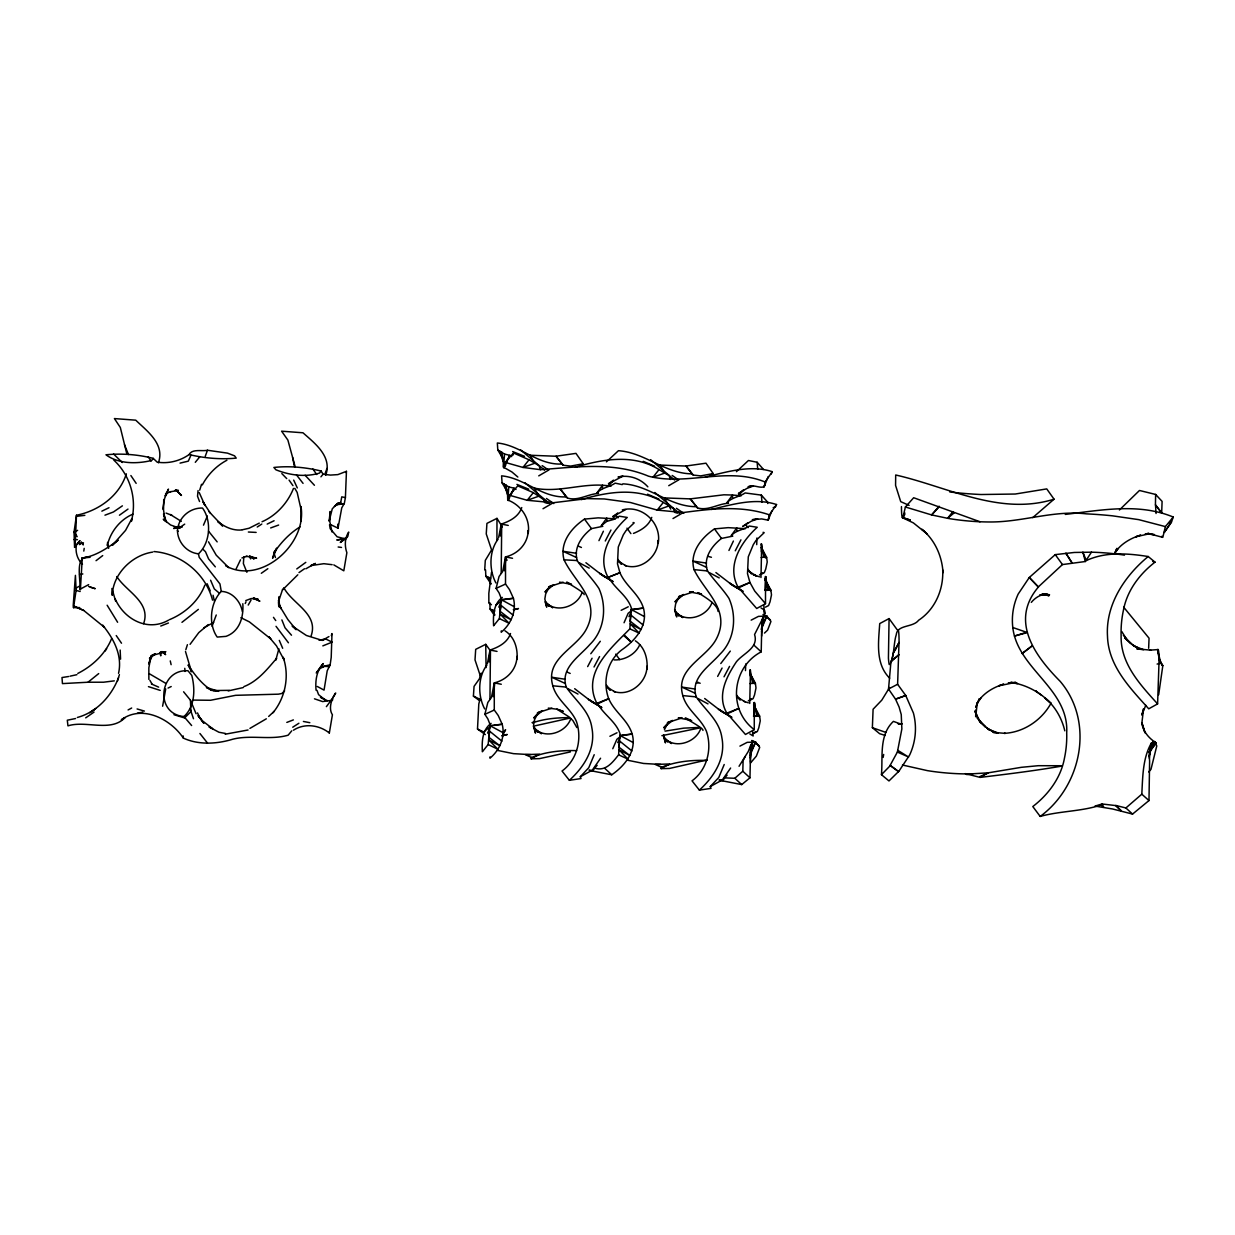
<?xml version="1.0" encoding="UTF-8"?>
<svg xmlns="http://www.w3.org/2000/svg" width="1235" height="1235" viewBox="0 0 1235 1235"><rect width="100%" height="100%" fill="white"/><g stroke="black" fill="none" stroke-linecap="round" stroke-linejoin="round"><path stroke-width="1.5" d="M529.954 455.236L555.827 456.24L575.973 453.384L583.229 463.758L570.709 466.089L563.268 465.271L562.033 464.02C537.734 465.302 520.63 445.217 497.335 442.994L497.798 449.988L499.928 451.269L503.216 459.188L503.463 467.17L511.923 471.971L517.851 477.034M507.477 492.039L507.724 500.021C521.278 505.115 530.51 518.715 528.21 533.443L528.256 530.433C527.885 543.709 518.036 553.913 505.532 556.923L502.722 571.218M759.031 716.624L753.597 704.768L759.648 716.084L754.214 716.408L754.292 702.514L754.261 729.653L745.461 734.47L726.859 713.151C716.562 695.645 726.427 676.78 736.353 661.867C743.069 653.3 758.892 648.082 754.57 634.528L763.647 616.605L766.827 616.111L770.98 621.39L767.599 630.143L764.48 633.092M770.269 590.654L764.82 578.798L770.887 590.114L765.453 590.438L765.515 576.544L765.499 603.683L756.7 608.5L738.082 587.181C726.134 565.553 741.247 541.779 757.24 527.268L749.352 526.033C743.578 529.877 736.276 530.108 731.382 535.388L732.772 536.144L721.472 538.445C711.715 546.009 703.008 558.066 707.485 570.94L694.039 569.628C689.3 552.755 701.264 537.734 714.494 528.904L728.156 527.654L745.446 528.673M73.513 607.651L76.107 590.423L75.428 575.356L73.22 605.52L73.513 607.651L79.735 607.589M337.819 524.149L338.019 528.163L341.755 507.878L344.318 503.386L345.414 497.628L346.448 471.322L337.865 474.611L330.424 475.089L323.061 474.225L321.146 471.029C305.817 467.355 289.577 465.734 273.892 467.463L275.884 469.779C289.469 475.243 305.323 477.405 319.495 473.082L321.146 471.029M485.309 734.609L477.497 729.036L478.794 704.012L480.276 698.254M750.448 763.06L756.36 756.113L759.741 747.345L755.588 742.081L752.408 742.559L750.695 745.292L749.969 777.803L741.726 784.58L719.511 780.273M761.655 636.071L761.933 619.322L761.208 651.848C731.938 667.101 727.415 709.6 754.261 729.653M885.31 735.442L879.644 733.713L872.373 727.693L873.099 709.23L881.79 700.152L889.601 687.463M301 521.046L300.985 506.52C307.453 544.079 260.57 585.637 225.588 565.738M163.73 499.604L163.545 509.962L164.826 518.685L163.545 513.822L166.617 522.39M278.94 596.706L278.848 600.534L282.676 589.188M74.579 547.321L79.827 540.714L74.579 547.321L74.038 532.084L76.477 515.242C98.414 510.935 119.347 496.053 126.341 473.839M491.098 723.355C482.067 729.916 481.835 741.695 482.36 751.744L488.165 744.535L489.878 725.578L502.182 724.235C505.455 736.909 499.804 750.046 489.986 758.197L490.033 756.839M502.336 597.385C493.305 603.961 493.074 615.725 493.599 625.79L499.403 618.565L501.117 599.608L513.42 598.28C516.693 610.954 511.043 624.076 501.209 632.227L501.271 630.884M589.11 770.084L592.985 770.794L594.606 768.077C605.706 771.736 612.483 762.52 618.611 754.817L619.877 735.381L620.603 735.736C617.346 722.29 604.131 715.405 597.755 703.78L596.86 703.348C581.453 672.766 610.908 648.406 629.85 628.847L631.116 609.426L643.42 608.083C648.375 625.728 635.13 640.533 621.792 649.872C607.141 660.833 602.433 681.627 608.608 698.454C614.212 711.839 627.951 719.881 632.181 734.053C636.905 750.973 624.848 765.823 611.742 774.777L589.512 770.47M750.417 762.041L750.695 745.292L748.302 751.42L739.055 766.287M1155.636 494.448L1155.435 504.853L1161.672 512.942L1162.104 501.395L1155.636 494.448L1139.473 490.48L1119.419 509.978M480.4 676.054L475.012 659.907L475.691 649.348L485.741 644.33L486.065 667.61M491.638 550.084L486.25 533.937L486.93 523.378L496.979 518.36L496.933 540.467M745.477 670.605L745.739 663.951M750.247 675.869L750.015 669.663M749.738 703.456L750.463 670.096M756.715 544.65L756.962 537.981M754.214 716.408L754.724 702.947M761.408 551.813L761.254 543.693L763.77 557.078L766.009 557.803L766.626 557.263L761.424 547.568M760.976 577.501L761.702 544.126M765.453 590.438L765.962 576.992L764.82 580.234M113.79 460.099C130.478 475.46 137.27 499.542 131.327 521.432L131.898 518.592L125.553 530.386L112.339 545.283L118.112 540.174C107.43 548.155 95.234 556.445 81.772 558.096L90.093 557.294C73.776 554.129 81.031 579.863 79.935 589.311L88.673 584.618M767.722 503.525L767.769 502.29L761.347 495.112L745.153 492.95C739.41 496.949 732.108 497.273 727.106 502.537L728.511 503.293C717.998 503.695 708.288 511.028 697.528 507.94L690.303 498.878L664.214 497.906M889.694 678.2C875.152 663.828 878.533 642.03 879.721 623.582L889.076 618.581L888.428 658.039A112.385 5.974 -85.7 0 0 889.293 664.615C894.233 660.277 893.414 643.219 896.239 634.821C897.212 624.37 913.02 627.75 918.608 620.263C935.127 609.395 943.679 589.435 942.706 569.983L943.015 572.716C942.089 556.136 934.849 539.849 921.866 529.259L927.084 533.906L913.375 522.899L902.399 517.65A66.072 3.52 -85.7 0 1 901.457 506.582M1148.643 648.298L1149.059 638.202L1123.665 607.172M1115.838 805.591L1121.38 810.963L1115.838 805.591L1102.083 803.985L1094.997 806.084L1112.534 808.971L1132.557 814.081L1148.982 800.558L1149.615 761.115A112.385 5.974 -85.7 0 0 1149.106 756.082L1151.329 743.13L1154.586 741.556L1156.778 745.94L1150.974 769.328L1148.674 771.952M899.728 723.664L893.399 721.379C878.811 735.087 882.994 756.777 881.45 774.669L888.984 780.952L899.003 771.088L909.67 754.986A66.103 63.942 -7.4 0 0 913.406 712.996L905.734 695.506L897.613 684.283L899.065 641.011A66.103 3.52 -85.7 0 0 897.644 630.051M1157.596 703.904C1140.183 684.638 1120.361 663.612 1121.118 635.67A112.37 108.695 -7.4 0 1 1123.371 610.476C1126.953 590.809 1139.442 574.152 1155.018 562.141L1148.195 556.522C1124.761 575.788 1105.526 604.625 1107.486 636.102C1108.274 665.897 1130.071 688.034 1148.735 708.813L1157.596 703.904L1159.063 660.632A66.103 3.52 -85.7 0 0 1157.643 649.672L1157.488 649.996M493.923 725.439L502.182 724.235L498.214 715.482L494.278 710.032L494.293 682.893C506.813 679.883 516.662 669.679 517.017 656.402L516.971 659.413C518.005 648.637 514.547 636.797 504.961 630.792M503.494 599.716L513.42 598.28L509.438 589.527L505.516 584.062L505.532 556.923L512.525 558.282M242.369 611.634C240.593 601.368 232.195 591.704 221.266 591.411C210.212 602.541 208.082 624.231 217.19 637.075L225.99 636.365C239.713 631.486 243.758 616.913 242.816 603.73M479.52 700.631L473.406 696.108L474.055 686.382L479.35 678.895L481.202 673.106M890.126 765.376L898.555 771.582L890.126 765.376L897.382 752.053L901.859 728.928L901.241 714.54L899.08 706.96L895.545 699.195L888.521 689.022L890.975 661.466L898.833 654.797L890.975 661.466M564.055 559.825C574.723 582.457 601.476 600.38 586.363 629.14C576.081 648.792 544.851 658.579 552.817 685.795L566.247 687.092C559.918 668.166 579.369 656.588 589.898 644.454C604.671 630.221 607.111 606.833 598.96 588.539C592.429 578.628 583.846 570.308 577.069 560.536L564.055 559.825C559.316 542.952 571.265 527.932 584.51 519.101L598.157 517.851L615.447 518.854M577.486 561.122C573.009 548.247 581.716 536.206 591.472 528.626L602.788 526.326L601.383 525.57L606.771 518.067L606.771 521.371L601.383 525.57M694.039 569.628C704.876 592.213 731.367 610.244 716.346 638.943C706.08 658.61 674.85 668.382 682.816 695.598L696.247 696.895C689.902 677.984 709.369 666.391 719.897 654.272C734.671 640.039 737.11 616.635 728.959 598.358C722.413 588.447 713.845 580.126 707.068 570.354L707.485 570.94M243.866 556.831L243.372 563.561L246.892 572.284M76.308 545.885C75.289 552.431 77.512 559.64 82.467 564.194M107.584 542.412L107.337 545.546C110.239 532.023 120.135 519.534 132.901 514.146M501.842 452.164L503.201 461.643L499.928 451.269L504.544 454.079L503.463 467.17L509.823 455.344L511.722 456.595M611.186 486.003L602.495 485.216L597.122 492.719L598.512 493.475C588.014 493.892 578.304 501.209 567.529 498.122L566.294 496.871C542.011 498.153 524.89 478.068 501.595 475.846L502.074 482.839L508.82 486.93L507.724 500.021L514.1 488.195L515.998 489.446M488.813 739.997L489.585 731.305L488.813 737.264L499.82 745.693L488.813 739.997L497.952 749.29L488.165 744.535M500.052 614.027L500.823 605.351L500.036 611.294L511.058 619.723L500.052 614.027L509.175 623.32L499.403 618.565M1159.047 659.243L1162.814 665.65L1158.662 694.765M118.545 673.337C122.635 655.353 113.666 638.619 102.644 625.172L104.466 627.318L83.733 610.461L74.115 606.215L83.733 610.461M198.063 490.573L197.523 496.238L199.545 501.518M1115.9 805.467L1125.888 807.968L1141.804 794.182C1142.761 777.047 1142.637 758.167 1151.329 743.13L1149.399 758.259M500.329 535.975L501.271 524.072C509.777 521.263 518.715 516.647 521.757 507.554M489.091 661.945L490.033 650.042C498.554 647.217 507.477 642.617 510.518 633.524M504.359 570.74L505.979 557.371M493.135 696.71L494.741 683.341M739.101 496.13L739.533 492.78M162.619 706.219L165.706 688.945M761.532 632.027L763.647 616.605L761.285 629.51L766.827 616.111L763.029 614.536L770.378 619.846M750.293 757.997L752.408 742.559L750.386 753.628M630.869 615.092L630.035 621.112L641.042 629.541L630.251 623.814L639.174 633.123L629.85 628.847M83.795 551.103L84.196 548.371M158.404 462.816C165.042 444.121 147.382 431.385 135.742 420.178L114.423 418.572L120.32 427.464L126.68 453.307M498.631 537.534L501.271 524.072L508.249 525.431M487.393 663.488L490.033 650.042L497.026 651.401M883.164 757.425L883.673 754.446M75.088 546.92L76.477 515.242M162.742 509.098L164.595 498.446L168.485 489.091L165.089 495.93L167.806 492.503M980.034 521.772L913.668 497.736L905.394 506.998L902.893 517.542L910.01 519.95M1065.296 514.408C1101.049 510.225 1138.608 502.738 1173.25 517.033L1165.377 526.604L1162.876 537.148A66.072 3.52 -85.7 0 1 1161.996 536.191M143.615 623.675C151.257 602.155 126.171 591.519 116.8 576.56M331.999 531.945L329.853 521.849L330.208 511.429L329.127 521.216L332.277 508.789L337.881 503.093L334.423 506.396L340.721 502.429L341.771 496.84L345.414 497.628M705.278 477.034C726.952 472.002 750.247 464.499 772.276 471.677L765.129 482.005C727.029 466.398 687.092 486.081 648.576 476.216C613.857 461.612 576.529 467.031 540.421 469.671L539.077 465.719L529.043 459.775L513.528 453.013L505.146 462.384L503.895 467.694L505.856 464.916M548.865 503.062L533.319 492.626L517.789 485.88L509.407 495.235L508.156 500.546L509.654 497.458M765.129 482.005C766.101 492.734 753.597 482.854 748.039 486.868L753.427 485.942L746.758 488.489L738.422 493.629L743.516 490.017L738.931 495.142M711.345 509.438C732.448 504.513 755.141 497.52 776.537 504.528L769.405 514.856L768.155 520.151L761.625 518.916L752.3 519.719L757.688 518.793L751.019 521.34L742.683 526.481L747.792 522.868M325.7 475.29C332.416 456.595 315.126 443.597 302.976 432.79L281.611 431.185L287.894 440.108L295.319 467.339M310.973 636.303C319.17 613.949 292.494 604.116 283.849 587.752M891.315 661.559L893.584 652.188L899.065 642.447L895.298 650.042M491.484 697.188L494.293 682.893L501.287 684.252M514.408 606.802L501.117 599.608L501.842 599.963L499.063 592.862L496.115 588.369L499.063 576.483L502.506 571.79M503.17 732.772L489.878 725.578L490.604 725.918L487.825 718.832L484.876 714.339L487.825 702.453L491.268 697.76M80.383 589.821L82.266 557.896M177.439 530.649C178.272 517.789 189.681 507.6 202.525 508.064C211.895 520.969 210.243 542.999 198.449 553.82C186.871 552.678 177.747 542.18 177.439 530.649L178.334 531.436M491.515 572.284L488.828 593.309L488.859 602.773L491.422 604.733M199.715 490.141L201.537 484.29M1149.106 756.082L1153.011 741.679L1149.291 752.933M235.931 569.32L240.501 559.81M765.499 481.557L763.956 487.115L768.216 476.525M769.251 516.261L768.216 519.966L771.767 511.151M278.894 648.792L275.806 660.061L276.625 658.348C267.161 669.324 257.806 681.226 243.882 686.645M317.256 686.459L324.049 690.118L327.213 670.775L330.146 664.816L331.212 657.406L331.983 633.57L331.32 635.516M719.094 779.902L722.984 780.597L724.605 777.88L734.825 778.282L742.806 771.227L743.1 760.59L745.245 756.391M512.895 455.221L513.528 453.013M491.36 550.362L485.293 560.412L484.722 569.86L485.571 570.03L485.818 576.205L490.959 583.661M183.938 716.562C195.068 706.42 195.3 689.115 191.795 675.452L188.013 670.775C159.253 668.799 154.051 713.784 183.938 716.562L191.626 725.532M293.467 730.194C304.551 722.969 319.232 724.93 329.344 733.003L332.416 714.756C323.786 701.557 348.147 677.83 326.38 706.652M274.324 552.462L272.58 558.251L276.748 548.433M117.479 681.01L119.409 674.634M185.821 649.718L187.411 644.685M111.567 638.727C105.345 653.963 92.378 666.113 77.805 673.43M570.4 751.914L539.494 758.63L531.143 758.83L531.59 757.487C545.669 751.714 561.446 750.154 576.637 750.648M707.3 759.911L669.478 768.448L661.142 768.633L661.589 767.29C675.668 761.516 691.446 759.957 706.636 760.451M1173.25 517.033L1171.49 521.973L1164.296 532.393L1171.49 521.973M979.232 699.01L975.835 707.331L977.302 702.653L975.696 716.717L975.804 710.079L976.592 715.667L974.894 711.082M293.482 488.412C287.832 502.799 276.378 515.504 262.052 521.741M205.257 456.271L207.48 450.25L227.441 453.121L234.557 455.823L236.24 458.123C220.602 459.621 204.408 458.216 189.125 454.557C179.924 461.072 168.331 463.881 157.185 462.152L153.202 458.355C137.919 454.48 121.678 453.26 105.978 454.789C118.467 464.098 136.962 464.067 151.751 460.423L153.202 458.355M325.191 473.36L326.997 468.42M212.08 626.269L216.249 614.984M1038.403 587.011L1029.28 577.486L1018.165 594.081A66.072 63.911 -7.4 0 0 1012.793 627.504C1017.594 669.246 1069.17 688.497 1066.7 733.019A112.37 108.695 -7.4 0 1 1064.447 758.213C1060.85 777.896 1048.376 794.537 1032.8 806.548L1040.179 816.428C1081.845 785.969 1094.673 721.734 1060.078 681.241C1034.776 655.677 1009.535 620.865 1038.403 587.011L1029.28 577.486L1055.261 554.623L1074.342 552.462L1091.462 552.184A66.072 16.395 5.1 0 1 1124.483 555.133M750.046 755.48L755.588 742.081L751.791 740.506L759.139 745.817M594.22 754.708L588.755 767.707L580.296 776.753L581.037 778.544L569.381 780.319L562.033 771.026C577.224 759.926 582.364 738.854 576.405 721.394C570.678 708.072 556.645 700.121 552.817 685.795M724.219 764.511L718.755 777.51L710.279 786.556L711.036 788.362L699.38 790.122L692.032 780.844C707.223 769.729 712.348 748.672 706.405 731.197C700.662 717.875 686.645 709.924 682.816 695.598M203.482 525.168L207.356 515.998M624.045 622.749L628.136 613.316L631.131 610.939M612.776 748.734L616.898 739.286L619.893 736.909M498.817 607.141L501.472 601.09M487.578 733.111L490.249 727.06M190.962 455.206L188.307 461.149L180.048 463.125M976.978 704.073L979.34 698.778M1114.696 553.373L1116.949 548.325L1114.387 554.067L1117.706 549.158L1116.039 551.103C1122.136 543.076 1131.229 538.012 1140.723 535.125L1135.907 536.762L1149.553 533.736M1149.492 752.918L1154.586 741.556L1149.137 752.208M204.871 585.081C198.758 601.075 185.111 613.193 169.504 619.646M771.18 474.086L772.276 471.677M776.537 504.528L775.441 506.952L773.187 507.616M598.944 540.652L603.39 531.235M728.943 550.47L733.389 541.053M582.056 592.599C577.501 606.107 558.066 613.162 546.889 603.514L549.004 606.2L545.685 601.599M570.817 718.554C566.263 732.062 546.843 739.132 535.666 729.484L537.765 732.17L533.335 726.026L535.511 733.111L533.613 724.96L534.446 719.912L537.765 713.367L533.721 717.967L542.52 710.634L537.395 712.857L551.875 708.164M628.955 616.635L632.027 610.152M617.716 742.606L620.788 736.122M712.055 602.402C707.485 615.91 688.065 622.965 676.888 613.332L678.988 616.003L674.572 609.874M700.816 728.372C696.262 741.88 676.826 748.935 665.65 739.302L667.764 741.973L663.334 735.828M245.209 603.514L246.012 601.846M503.895 467.694L509.823 455.344L504.544 454.079M511.136 494.37L514.1 488.195L508.82 486.93M345.862 472.542L346.448 471.322M761.64 626.809L766.827 616.111L758.46 616.373L751.173 620.14M750.401 752.779L755.588 742.081L747.221 742.343L739.935 746.11M664.43 729.731L667.749 723.17L663.704 727.785L672.519 720.437L667.394 722.676L681.874 717.967M118.545 677.706C111.474 696.061 96.747 712.255 77.342 717.473M202.324 484.923C207.804 474.564 216.496 465.703 226.9 460.238M904.452 514.501L902.893 517.542L904.715 514.594M605.274 540.992L610.954 530.031M735.273 550.795L740.938 539.834M502.213 736.153L505.594 729.684L503.401 732.741M587.659 666.607L592.074 658.24M717.659 676.409L722.074 668.058M594.02 666.993L599.562 656.572M724.019 676.811L729.561 666.391M189.125 454.557C192.197 448.49 202.154 451.562 207.48 450.25M651.756 517.372C648.946 525.662 641.15 530.278 633.478 533.412M639.761 644.732C635.577 654.396 624.447 660.401 614.088 659.907M904.931 513.05L902.399 517.65L910.226 520.074M276.532 548.278L274.247 552.338C281.179 542.366 289.607 533.288 300.028 526.913M1145.787 705.308L1141.773 715.065L1143.579 708.72L1141.927 722.614L1145.015 732.864L1141.788 722.707C1142.9 731.398 1148.92 738.314 1156.099 742.883L1149.461 752.177M248.22 605.057L251.045 600.087M1091.462 552.184L1085.318 561.524L1062.455 564.565L1038.218 587.026M1051.201 702.916C1041.969 719.974 1023.877 732.37 1004.348 733.343L1005.29 733.374L993.311 732.37M105.145 650.968L106.658 648.699M272.935 712.811C285.455 697.59 289.7 675.838 283.155 657.19L284.004 659.722L276.47 645.859L268.829 636.751L270.835 638.943L249.408 621.9L240.918 617.685M316.067 690.241C315.172 680.717 316.5 670.79 323.215 663.565L316.206 672.967M977.425 703.086L980.744 698.176L979.077 700.106C985.175 692.094 994.268 687.015 1003.762 684.128L998.945 685.78L1015.695 682.368L1008.347 682.832L1017.501 683.48L1010.786 682.384C1025.745 684.56 1039.453 691.893 1050.105 702.53L1044.887 697.883C1055.03 706.25 1061.807 718.106 1064.817 730.842M600.581 758.228L592.306 770.146L580.296 776.753M730.626 768.031L722.305 779.964L710.279 786.556M727.106 502.537L732.494 495.019L741.185 495.806M731.382 535.388L736.77 527.87L736.77 531.173M1169.514 523.81L1171.089 521.71M1148.905 752.455L1156.099 742.883M590.778 653.732L600.303 641.289M720.777 663.535L730.302 651.107M190.066 644.33L198.789 632.613L208.283 624.57M529.043 459.775L522.961 467.432L505.146 462.384M533.319 492.626L527.221 500.298L509.407 495.235M664.708 473.098L659.042 469.578L652.96 477.25L664.708 473.098L669.077 475.521L670.404 479.489M677.459 513.158L674.681 512.34L673.337 508.372L663.303 502.429L657.221 510.101L630.498 502.521L604.285 498.955L587.088 498.616L553.295 502.722L527.221 500.298L538.969 496.13M952.926 511.568L947.585 518.299L931.622 514.933L905.394 506.998M320.93 476.833L323.061 474.225M333.805 564.889L343.809 570.817L346.865 552.709C344.534 546.04 344.658 538.059 348.702 532.053L347.853 536.299L345.692 539L337.124 536.777L330.162 528.657L329.529 524.721M195.284 462.307L199.746 456.857M316.994 671.994L319.973 668.382M291.738 730.842L288.141 735.18C270.28 740.444 250.859 734.578 232.72 739.225C216.851 744.072 198.712 745.137 183.351 738.113C170.739 719.11 142.303 704.274 121.308 719.804L125.013 717.643C110.841 732.633 86.064 720.129 67.94 725.856L67.308 720.221L75.567 718.523M606.416 461.859L618.442 450.698C645.04 452.535 665.001 473.684 692.017 473.839L693.252 475.074L700.708 475.892L713.212 473.576L705.972 463.202L685.826 466.043L659.953 465.055M736.415 471.677L748.441 460.501L757.148 462.26L763.508 469.439M939.094 506.226L931.622 514.933L939.341 506.628M608.932 485.34L613.533 480.199L608.423 483.811L622.949 476.108L618.04 477.05C629.047 474.549 640.409 478.439 647.85 486.837M613.208 518.191L617.793 513.05L612.683 516.678L625.682 509.592M569.381 780.319C584.124 766.842 596.026 748.549 591.843 727.631C589.404 710.495 574.862 700.106 565.831 686.506L566.247 687.092M699.38 790.122C714.108 776.645 726.026 758.352 721.842 737.434C719.387 720.298 704.861 709.924 695.83 696.308L696.247 696.895M282.491 589.944L297.82 574.784M594.606 768.077L597.138 765.345M724.605 777.88L727.137 775.148M331.335 700.924L332.786 699.736M1031.302 602.371C1035.177 597.694 1040.719 594.205 1046.925 594.097L1042.88 594.529L1049.565 594.745L1042.294 593.973M890.203 765.7L881.45 774.669M1032.753 517.619L1054.057 499.187L1046.74 488.906L1015.263 494.031L981.007 494.525A112.385 27.88 5.1 0 1 955.01 492.564L949.777 491.962M268.674 716.439L274.293 711.221M498.23 538.939C489.045 550.872 488.906 569.783 495.899 582.935M487.007 664.909C477.806 676.842 477.683 695.753 484.66 708.905M284.621 690.844L281.858 693.499L278.354 694.178L235.607 695.32L210.506 700.276L193.308 700.091M749.954 683.557L755.388 683.233L750.185 673.538M954.377 512.71L947.585 518.299L949.808 518.7A66.103 16.395 5.1 0 0 993.141 521.957C1024.494 521.417 1054.875 510.132 1086.491 513.868A112.385 27.88 5.1 0 1 1112.488 515.829L1138.732 519.642L1165.377 526.604M198.356 609.38L181.962 622.332M68.62 676.502L61.997 677.536L62.445 683.603L88.009 682.229L98.707 673.584M91.838 711.576L95.666 708.519L89.738 712.734M94.014 712.101L85.694 717.859M150.685 657.128L154.823 653.84L152.029 656.078L148.74 663.998L150.948 656.078L148.848 667.888L148.864 679.358M579.694 466.521L583.229 463.758M597.122 492.719C602.109 487.47 609.411 487.146 615.169 483.147L622.224 484.614L622.872 483.842C649.486 485.108 669.308 506.751 696.293 506.69M709.677 476.339L713.212 473.576M346.788 537.41L340.273 542.474L346.248 538.074L336.784 540.004L342.126 539.402M1031.889 646.013L1022.086 653.562L1031.904 646.09M96.052 560.69L102.721 555.58M495.775 605.15L502.444 600.087M484.537 731.12L491.221 726.041M296.771 568.934L305.801 562.357M119.44 515.211L127.992 509.082M149.435 658.255L155.44 654.01L151.365 655.631M261.311 573.287L267.841 568.687M298.978 572.608L304.505 568.748M266.328 718.801L249.933 728.388M180.233 527.221L184.71 524.134M122.388 505.841L113.419 511.985L104.96 515.18M315.434 563.376L305.848 568.795M257.235 527.021L261.789 524.057M893.584 652.188L894.541 651.571M292.726 727.214L298.885 723.262M759.51 574.908L762.628 572.932M748.287 700.878L751.389 698.902M752.547 733.729L755.65 731.753M259.273 523.115L249.1 528.24L242.415 529.753M1157.118 664.075L1160.931 663.102L1162.814 665.65M76.215 588.014L78.978 586.378M538.738 475.876L549.019 469.871M543.014 508.727L553.295 502.722M668.737 485.695L679.018 479.689M672.998 518.546L683.279 512.54C711.839 508.727 741.417 505.223 769.405 514.856M328.927 636.581L322.999 640.008L325.561 638.912L332.169 642.123L322.829 645.874M203.76 627.859L213.593 622.486M965.307 773.619L980.081 777.386L988.232 772.832L1021.314 767.321L1038.264 765.7L1062.301 765.731M532.501 722.861C543.925 718.847 556.707 717.643 568.918 717.643M531.143 758.83L539.587 754.153L525.338 754.647L531.59 757.487M661.142 768.633L669.586 763.956L655.322 764.465L661.589 767.29M128.085 709.94L131.666 708.01M888.521 689.022L897.613 684.283M340.721 502.429L336.182 504.791L344.04 503.787M79.349 544.62L80.754 543.894M761.177 574.306L764.295 572.7L765.762 568.965L767.228 562.018L766.626 557.263M765.438 607.157L768.571 605.551L770.038 601.815L771.489 594.869L770.887 590.114M749.938 700.276L753.072 698.67L754.539 694.935L755.99 687.988L755.388 683.233M754.199 733.127L757.333 731.521L758.799 727.785L760.251 720.839L759.648 716.084M621.159 610.306L628.26 606.786M609.92 736.276L617.021 732.756M101.857 511.166L109.004 507.708M267.177 524.088L274.093 520.738M168.068 688.065L171.202 686.537M313.891 564.117L310.819 565.599L323.832 563.7L332.153 564.688M77.604 530.371L74.038 532.084L77.172 536.654M319.803 668.598L323.447 666.869M606.771 521.371L613.548 519.472L619.352 516.215L627.256 517.45C611.248 531.961 596.135 555.75 608.099 577.378L619.939 572.7C625.574 585.977 639.221 593.989 643.42 608.083L633.493 609.519M738.993 587.628L749.938 582.503L754.755 591.117L765.499 603.683M597.755 703.78L608.716 698.67L596.86 703.348M727.77 713.598L738.7 708.473L726.859 713.151M496.115 588.369L505.516 584.062M484.876 714.339L494.278 710.032M979.895 776.553L988.232 772.832L970.679 773.897A66.103 16.395 5.1 0 1 927.346 770.625L902.476 765.021M532.115 722.629L535.064 721.333M160.751 626.037L168.439 622.996M608.099 577.378L619.939 572.7L617.5 563.855L618.287 547.012L623.32 534.801L625.991 530.679L634.203 522.837L633.092 522.513M738.082 587.181L749.938 582.503L747.499 573.658L748.287 556.815L753.319 544.604L755.99 540.482L764.203 532.655L763.091 532.316M170.368 491.777L178.38 490.388L174.953 490.418M165.583 493.599L170.97 491.545M286.813 722.413L293.374 719.912M179.492 526.295L173.656 528.487L182.178 527.098L174.228 526.774L179.955 528.333L170.615 524.998L163.267 519.194L165.505 521.324M168.5 620.171C147.706 632.119 124.087 619.275 115.256 598.99M245.765 600.581L251.199 598.543L258.053 599.114L253.376 598.203M270.666 527.947L278.631 525.045M151.473 655.646L165.845 651.725L160.874 652.08M534.709 463.279L522.961 467.432L540.421 469.671M241.921 557.958L247.185 556.229M696.401 682.986L698.454 682.399M70.071 676.163L76.91 674.681M1026.393 632.845L1014.414 636.071L1026.609 632.289L1012.793 627.504M513.714 609.781L518.484 608.531L513.297 609.689M502.475 735.751L507.245 734.501L502.058 735.659M569.582 718.168L535.218 725.779M699.581 727.971L661.883 735.674M563.114 582.194L548.633 586.887L553.759 584.664L544.944 592.013L548.988 587.397L545.669 593.942L544.836 598.99L546.735 607.141L545.114 601.831M693.097 592.013L678.633 596.706L683.758 594.483L674.943 601.815L678.988 597.2L675.668 603.761L674.835 608.809L676.734 616.944L675.113 611.634M575.294 467.216C602.557 459.173 633.524 453.585 659.042 469.578M581.345 499.619C608.083 491.684 638.356 486.837 663.303 502.429M114.299 680.856L103.555 682.214L88.009 682.229M248.065 729.993L225.202 734.207M330.146 664.816L321.795 666.684L329.56 666.097M319.062 640.27L325.561 638.912M228.197 690.905L243.172 687.586M137.486 713.151L142.797 712.116M901.812 723.664L898.91 724.235L902.029 723.725M761.177 557.587L763.77 557.078M79.364 543.539L83.455 542.798M1062.177 766.04C1034.884 770.733 1007.544 774.129 980.081 777.386M79.565 574.522L82.838 573.951M1054.057 499.187C999.671 516.122 947.739 486.775 895.699 474.996L895.576 485.401L900.732 501.657L909.13 505.377M1046.925 594.097L1039.669 595.177L1041.429 594.93M622.255 735.489L632.181 734.053L619.877 735.381L633.169 742.575M332.261 700.307L322.597 701.573L314.462 698.809M152.754 552.091C132.099 555.024 112.879 573.92 112.277 595.347L111.937 588.493L115.627 601.167M966.727 774.607L972.84 773.836L969.074 773.727M665.063 731.135L683.619 728.156L698.917 727.446M76.863 516.307L84.844 515.335M1040.179 816.428C1059.985 810.916 1081.32 811.596 1101.141 804.973L1103.735 807.335L1102.083 803.985M622.301 509.901C642.107 504.498 661.867 523.208 658.209 543.261L658.24 540.251C658.193 556.63 640.718 571.203 624.817 565.383M229.293 690.334L212.791 690.566L218.703 691.338L206.415 687.447L211.849 690.473C201.938 684.313 194.528 674.65 188.121 665.001L191.502 671.778L185.482 651.478M1158.121 649.564L1149.6 650.181L1150.788 650.15L1137.111 648.869M900.253 723.695L898.123 723.833L901.612 724.05M692.989 591.704L689.562 591.935L701.542 594.205M681.766 717.674L678.324 717.905L690.303 720.175M1149.121 533.582L1145.308 533.813L1154.447 534.662L1147.747 533.381L1162.382 537.256M764.697 590.114L768.031 589.929L765.515 576.544M753.458 716.068L756.793 715.899L754.292 702.514M683.279 512.54L657.221 510.101L668.969 505.949L670.713 509.098M530.818 754.662L513.528 753.659L497.381 750.386M660.818 764.465L643.528 763.462L627.38 760.204M241.89 529.938C232.936 530.896 224.43 526.851 217.653 521.386L222.64 526.033L208.854 511.46M73.822 539.541L77.45 539.664M248.358 532.023L256.139 532.409M534.23 488.087C557.217 492.858 579.601 483.935 602.495 485.216L602.51 488.52M488.859 602.773L489.847 602.881L490.094 609.056L494.201 615.015M1137.049 648.884L1143.656 649.718L1133.498 645.843L1138.747 648.344L1132.171 644.531L1134.533 646.337L1124.838 637.955L1131.028 643.775L1123.341 635.253M993.202 732.401L998.158 733.034L988 729.144L993.249 731.645L986.672 727.847L989.034 729.638L979.34 721.255L985.53 727.075L977.039 717.535L981.501 723.185M338.158 546.997L341.508 547.445M559.563 582.133L571.543 584.402M548.325 708.087L557.325 709.276L563.284 711.437L556.861 709.137L568.965 716.856L572.917 720.622L576.838 727.569M706.528 563.098L692.989 561.091L706.543 567.344M576.529 553.295L563.006 551.289L576.56 557.541M695.29 689.068L681.751 687.061L695.32 693.314M565.29 679.265L551.767 677.259L565.321 683.511M154.02 551.551C181.221 553.743 205.705 573.596 212.528 600.133M338.575 503.278L343.531 504.05M1042.186 594.081L1049.04 595.749L1043.513 594.128M225.48 733.466L218.95 732.247L209.085 726.967L212.682 728.758L202.247 720.669L198.233 715.729L203.729 723.092L198.233 715.729M325.639 666.19L329.019 666.823M303.393 721.456L309.831 722.691M1148.195 556.522C1128.219 553.388 1105.665 551.489 1086.275 560.597L1082.879 552.138L1085.318 561.524M322.397 640.44L306.45 635.5L292.155 626.021L296.138 629.696L287.878 619.553L279.635 606.03L281.024 608.716L278.354 600.658M708.195 556.429L711.422 557.278M696.957 682.399L700.183 683.248M76.107 590.423L80.167 591.503M246.058 556.259L256.602 558.158L249.161 556.414L254.101 558.961L250.118 555.982M137.085 708.952L144.418 711.082M547.46 503.355L544.681 502.521L543.354 498.569M613.594 691.338C629.479 697.173 646.955 682.6 647.016 666.205L646.97 669.216C647.958 658.61 644.655 646.939 635.361 640.811M1152.749 561.462L1155.018 562.141M90.248 587.196L95.203 588.678L88.565 586.409M148.447 686.629L160.226 690.396M173.981 714.725L184.571 717.936L190.9 711.684L190.437 700.183L183.598 691.785M490.619 578.119L485.818 576.205M494.88 610.985L490.094 609.056M253.082 598.311L259.89 601.167L253.854 598.08L254.503 598.836M759.571 576.853L753.226 574.707L756.484 575.958L748.379 571.002M743.578 701.218L748.333 702.823M149.142 673.631L165.783 683.341M701.295 594.128C687.849 588.122 717.751 601.491 718.075 611.418M571.311 584.325C555.426 576.344 585.189 592.213 584.155 594.652M691.677 720.669C671.871 711.777 704.367 727.647 702.916 730.425M885.927 732.417L872.373 727.693M166.077 513.081L171.912 515.335L170.337 514.532L181.283 521.355M512.649 451.547L524.505 456.317M516.925 484.398L528.765 489.183M643.281 461.35L654.565 466.182M647.541 494.201L658.842 499.033M481.418 699.983L473.406 696.108M484.151 732.17L477.497 729.036M578.459 546.179L581.423 547.476M567.22 672.149L570.184 673.446M151.426 683.974L158.651 687.139M897.382 752.053L908.574 757.04L897.814 750.355M1042.849 594.112L1045.227 595.193M618.611 754.817L627.936 759.093L619.013 749.784L629.819 755.496L618.797 747.067L619.708 741.093L631.857 750.926M330.455 524.551L338.019 528.163M327.337 700.646L320.452 697.219L324.913 699.813L318.568 694.61L316.994 690.38M709.199 572.561L719.233 577.918M579.215 562.759L589.234 568.115M697.96 698.531L707.995 703.888M567.976 688.729L577.995 694.07M644.392 616.605L631.116 609.426L631.841 609.766C628.584 596.32 615.37 589.435 608.994 577.81M739.888 589.45L729.607 583.152L743.115 591.457L732.972 585.637L715.899 572.546M609.889 579.647L599.608 573.333L613.131 581.639L602.973 575.834L585.915 562.728M728.65 715.42L718.369 709.122L731.892 717.412L721.734 711.607L704.676 698.501M598.666 705.602L588.385 699.303L601.893 707.609L591.75 701.804L574.676 688.698M761.069 607.99L764.388 609.982L764.882 613.332M749.83 733.961L753.165 735.952L752.532 731.105M626.176 565.97L618.395 561.184L621.498 564.241L617.824 559.332M737.141 696.972L745.245 701.928M614.953 691.94L607.157 687.154L610.26 690.211L606.586 685.286M672.164 475.444L678.03 479.504M676.425 508.295L683.773 513.374M542.165 465.626L548.047 469.701M546.426 498.477L553.774 503.571M676.888 613.332L682.708 617.562L680.948 616.28M546.889 603.514L552.709 607.759L550.964 606.478M665.65 739.302L671.469 743.532L669.725 742.25M535.666 729.484L541.47 733.713L539.726 732.448M1041.522 695.243L1035.748 690.952L1036.783 691.723M163.221 652.728L165.644 654.627L162.032 651.54M630.946 615.123L643.08 624.972M500.947 605.304L513.096 615.154M489.724 731.274L501.858 741.123M650.583 459.652L674.588 480.014M654.843 492.503L679.435 513.359M520.553 449.833L544.589 470.195M524.829 482.684L549.436 503.556M219.089 592.97L214.319 588.925L210.598 580.234M624.076 635.902L631.208 642.03L624.447 635.13M228.815 567.699L216.233 555.179L208.499 541.81M1141.804 794.182L1148.982 800.558M734.825 778.282L741.726 784.58M1125.888 807.968L1132.557 814.081M754.045 645.257L761.208 651.848M742.806 771.227L749.969 777.803M604.918 768.51L611.742 774.777M203.188 549.498L205.473 551.705L208.576 558.884L215.322 566.865M113.558 453.986L122.28 462.508M738.19 697.991L740.259 700.013L736.585 695.104M281.827 473.576L286.721 478.593M305.122 475.259L314.431 485.278M291.491 635.222L285.038 627.797L281.873 619.893M746.233 525.415L748.117 527.623M616.234 515.612L618.133 517.82M208.545 531.22L217.175 541.887M889.076 618.581L897.212 629.804M693.252 475.074L686.027 466.027L692.017 473.839M697.528 507.94L690.303 498.878L723.88 494.803L732.494 495.019L732.509 498.322M563.268 465.271L556.043 456.224L562.033 464.02M567.529 498.122L560.304 489.075L566.294 496.871M199.916 733.497L207.465 743.022M1126.999 639.884L1121.797 631.564M81.294 542.304L83.332 544.882L81.479 542.211M296.493 474.904L303.069 483.379M1161.672 512.942L1155.497 504.899L1156.068 513.498M288.434 642.787L276.023 626.315M747.823 569.134L751.497 574.043M714.494 528.904L721.472 538.445M584.51 519.101L591.472 528.626M1055.261 554.623L1062.455 564.565M626.979 528.163L630.9 533.628M615.74 654.133L619.677 659.598M496.979 518.36L502.352 526.928M485.741 644.33L489.677 649.78M289.067 480.106L292.957 485.648M273.475 617.346L275.745 620.572M312.887 469.007L316.731 474.518M210.444 513.312L203.08 501.966L205.01 505.501L199.205 492.518M116.229 635.562L121.509 643.219M130.879 475.552L136.159 483.364M107.136 605.227L117.618 622.27M148.262 456.904L151.071 461.072M761.347 495.112L762.01 502.228M660.555 465.935L663.581 471.06M664.816 498.786L667.842 503.911M530.556 456.132L533.582 461.257M534.817 488.983L537.858 494.108M757.148 462.26L757.734 469.377M497.798 449.988L503.216 459.188M502.074 482.839L506.582 490.511M294.81 488.35L297.172 492.441L301.17 509.962M149.898 680.361L151.905 683.819M974.986 711.329L979.479 720.607M1158.878 659.289L1162.397 665.773M328.942 732.185L329.344 733.003M249.393 556.29L250.628 558.899M197.507 712.935L199.808 717.813M761.331 547.645L766.009 557.803M750.108 673.615L754.77 683.773M490.573 582.071L488.442 577.44L490.804 584.232M494.834 614.922L492.719 610.291L494.479 615.385M293.698 480.091L297.295 487.933M505.532 556.923L507.045 560.304M207.14 583.754L210.197 590.793M279.295 640.378L282.676 648.298M196.072 713.753L190.437 700.183M506.829 490.449L504.189 484.12L507.477 494.494L506.118 485.015M124.488 444.693L128.471 454.557M193.478 718.739L190.236 709.152M976.314 714.864L976.592 715.667M273.722 552.323L275.436 557.525M663.874 737.604L665.495 742.914L663.596 734.779M1157.921 651.632L1160.931 663.102M170.26 660.91L171.125 664.677M213.068 595.255L214.396 601.075M198.449 553.82L199.221 557.34L219.969 583.97L221.266 591.411M107.924 544.882L108.649 548.325M292.602 457.367L294.3 465.95M1157.843 651.864L1160.035 663.102M750.34 671.331L752.532 683.048M160.195 652.342L160.735 655.847L160.457 652.296M763.77 605.15L764.542 614.335L764.388 609.982M279.311 597.894L278.77 606.74L278.462 602.186M501.194 573.318L501.703 524.52M489.955 699.272L490.465 650.49M183.166 735.937L183.351 738.113M184.771 668.32L185.018 671.485M120.166 650.058L120.567 659.181M895.591 699.134L905.734 695.506L895.591 699.134M1072.181 563.037L1065.851 553.141L1072.088 563.098M181.421 495.405L175.771 489.786L181.421 495.405"/></g></svg>
